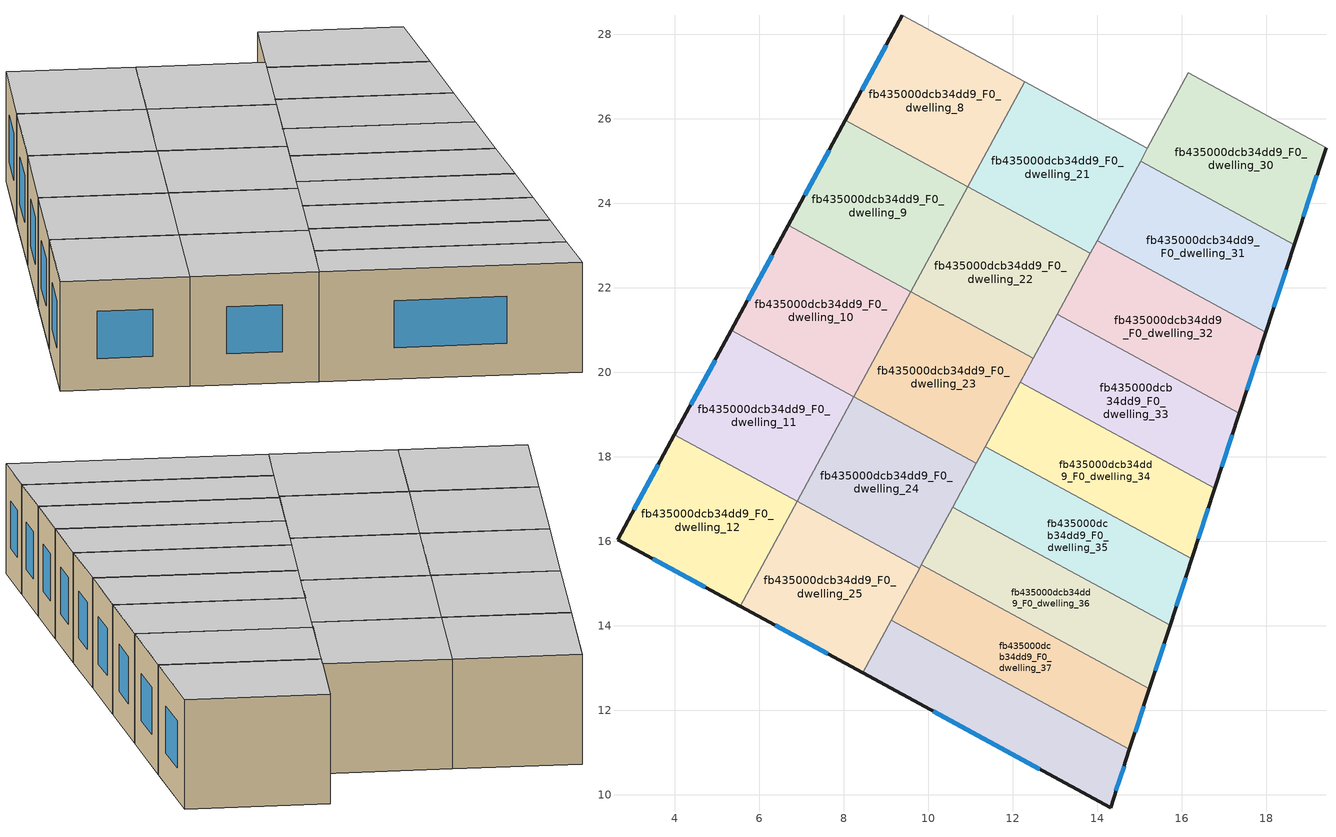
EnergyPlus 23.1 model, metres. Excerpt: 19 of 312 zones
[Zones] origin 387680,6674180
fb435000dcb34dd9_F0_dwelling_10
 floor ground (EU_floor_Construction): 9.59,21.9 8.24,19.42 5.34,21 6.69,23.48 z0
 wall outside (EU_wall_Construction): 6.69,23.48 5.34,21 z0:3
 wall to fb435000dcb34dd9_F0_dwelling_11 (EU_wall_Construction): 5.34,21 8.24,19.42 z0:3
 wall to fb435000dcb34dd9_F0_dwelling_9 (EU_wall_Construction): 9.59,21.9 6.69,23.48 z0:3
 wall to fb435000dcb34dd9_F0_dwelling_23 (EU_wall_Construction): 8.24,19.42 9.59,21.9 z0:3
 window (EU_Window_Construction): 6.31,22.77 5.73,21.71 z0.86:2.14
 ceiling to fb435000dcb34dd9_F1_dwelling_10 (EU_floor_Construction): 8.24,19.42 9.59,21.9 6.69,23.48 5.34,21 z3
fb435000dcb34dd9_F0_dwelling_11
 floor ground (EU_floor_Construction): 8.24,19.42 6.9,16.94 3.99,18.52 5.34,21 z0
 wall outside (EU_wall_Construction): 5.34,21 3.99,18.52 z0:3
 wall to fb435000dcb34dd9_F0_dwelling_12 (EU_wall_Construction): 3.99,18.52 6.9,16.94 z0:3
 wall to fb435000dcb34dd9_F0_dwelling_24 (EU_wall_Construction): 6.9,16.94 8.24,19.42 z0:3
 window (EU_Window_Construction): 4.96,20.29 4.38,19.22 z0.86:2.14
 ceiling to fb435000dcb34dd9_F1_dwelling_11 (EU_floor_Construction): 6.9,16.94 8.24,19.42 5.34,21 3.99,18.52 z3
fb435000dcb34dd9_F0_dwelling_12
 floor ground (EU_floor_Construction): 6.9,16.94 5.55,14.46 2.65,16.03 3.99,18.52 z0
 wall outside (EU_wall_Construction): 3.99,18.52 2.65,16.03 5.55,14.46 z0:3
 wall to fb435000dcb34dd9_F0_dwelling_25 (EU_wall_Construction): 5.55,14.46 6.9,16.94 z0:3
 window (EU_Window_Construction): 3.48,15.58 4.72,14.91 / 3.61,17.81 3.03,16.74 z0.86:2.14
 ceiling to fb435000dcb34dd9_F1_dwelling_12 (EU_floor_Construction): 5.55,14.46 6.9,16.94 3.99,18.52 2.65,16.03 z3
fb435000dcb34dd9_F0_dwelling_21
 floor ground (EU_floor_Construction): 15.19,25.29 13.84,22.81 10.94,24.39 12.29,26.87 z0
 wall to fb435000dcb34dd9_F0_dwelling_22 (EU_wall_Construction): 10.94,24.39 13.84,22.81 z0:3
 wall to fb435000dcb34dd9_F0_dwelling_20 (EU_wall_Construction): 15.19,25.29 12.29,26.87 z0:3
 wall to fb435000dcb34dd9_F0_dwelling_31 (EU_wall_Construction): 14,23.11 15.02,24.99 z0:3
 wall to fb435000dcb34dd9_F0_dwelling_8 (EU_wall_Construction): 12.29,26.87 10.94,24.39 z0:3
 wall to fb435000dcb34dd9_F0_dwelling_30 (EU_wall_Construction): 15.02,25 15.19,25.3 z0:3
 wall to fb435000dcb34dd9_F0_dwelling_32 (EU_wall_Construction): 13.84,22.81 14,23.11 z0:3
 ceiling to fb435000dcb34dd9_F1_dwelling_21 (EU_floor_Construction): 13.84,22.81 15.19,25.29 12.29,26.87 10.94,24.39 z3
fb435000dcb34dd9_F0_dwelling_22
 floor ground (EU_floor_Construction): 13.84,22.81 12.49,20.33 9.59,21.91 10.94,24.39 z0
 wall to fb435000dcb34dd9_F0_dwelling_23 (EU_wall_Construction): 9.59,21.91 12.49,20.33 z0:3
 wall to fb435000dcb34dd9_F0_dwelling_32 (EU_wall_Construction): 13.06,21.37 13.84,22.81 z0:3
 wall to fb435000dcb34dd9_F0_dwelling_9 (EU_wall_Construction): 10.94,24.39 9.59,21.91 z0:3
 wall to fb435000dcb34dd9_F0_dwelling_33 (EU_wall_Construction): 12.49,20.33 13.06,21.37 z0:3
 ceiling to fb435000dcb34dd9_F1_dwelling_22 (EU_floor_Construction): 12.49,20.33 13.84,22.81 10.94,24.39 9.59,21.91 z3
fb435000dcb34dd9_F0_dwelling_23
 floor ground (EU_floor_Construction): 12.49,20.33 11.14,17.85 8.24,19.42 9.59,21.91 z0
 wall to fb435000dcb34dd9_F0_dwelling_24 (EU_wall_Construction): 8.24,19.42 11.14,17.85 z0:3
 wall to fb435000dcb34dd9_F0_dwelling_34 (EU_wall_Construction): 11.35,18.24 12.18,19.76 z0:3
 wall to fb435000dcb34dd9_F0_dwelling_33 (EU_wall_Construction): 12.18,19.76 12.49,20.33 z0:3
 wall to fb435000dcb34dd9_F0_dwelling_35 (EU_wall_Construction): 11.14,17.85 11.35,18.24 z0:3
 ceiling to fb435000dcb34dd9_F1_dwelling_23 (EU_floor_Construction): 11.14,17.85 12.49,20.33 9.59,21.91 8.24,19.42 z3
fb435000dcb34dd9_F0_dwelling_24
 floor ground (EU_floor_Construction): 11.14,17.85 9.79,15.37 6.9,16.94 8.24,19.42 z0
 wall to fb435000dcb34dd9_F0_dwelling_25 (EU_wall_Construction): 6.9,16.94 9.79,15.37 z0:3
 wall to fb435000dcb34dd9_F0_dwelling_36 (EU_wall_Construction): 9.83,15.44 10.58,16.8 z0:3
 wall to fb435000dcb34dd9_F0_dwelling_35 (EU_wall_Construction): 10.58,16.81 11.14,17.85 z0:3
 wall to fb435000dcb34dd9_F0_dwelling_37 (EU_wall_Construction): 9.79,15.37 9.83,15.44 z0:3
 ceiling to fb435000dcb34dd9_F1_dwelling_24 (EU_floor_Construction): 9.79,15.37 11.14,17.85 8.24,19.42 6.9,16.94 z3
fb435000dcb34dd9_F0_dwelling_25
 floor ground (EU_floor_Construction): 9.79,15.37 8.45,12.88 5.55,14.46 6.9,16.94 z0
 wall outside (EU_wall_Construction): 5.55,14.46 8.45,12.88 z0:3
 wall to fb435000dcb34dd9_F0_dwelling_38 (EU_wall_Construction): 8.45,12.88 9.13,14.14 z0:3
 wall to fb435000dcb34dd9_F0_dwelling_37 (EU_wall_Construction): 9.13,14.14 9.79,15.37 z0:3
 window (EU_Window_Construction): 6.38,14.01 7.62,13.33 z0.86:2.14
 ceiling to fb435000dcb34dd9_F1_dwelling_25 (EU_floor_Construction): 8.45,12.88 9.79,15.37 6.9,16.94 5.55,14.46 z3
fb435000dcb34dd9_F0_dwelling_30
 floor ground (EU_floor_Construction): 19.41,25.32 18.66,23.02 15.02,25 16.16,27.08 z0
 wall outside (EU_wall_Construction): 18.66,23.02 19.41,25.32 z0:3
 wall to fb435000dcb34dd9_F0_dwelling_31 (EU_wall_Construction): 15.02,25 18.66,23.02 z0:3
 wall to fb435000dcb34dd9_F0_dwelling_20 (EU_wall_Construction): 16.16,27.08 15.19,25.29 z0:3
 wall to fb435000dcb34dd9_F0_dwelling_29 (EU_wall_Construction): 19.41,25.32 16.16,27.08 z0:3
 window (EU_Window_Construction): 18.88,23.68 19.2,24.66 z0.86:2.14
 ceiling to fb435000dcb34dd9_F1_dwelling_30 (EU_floor_Construction): 18.66,23.02 19.41,25.32 16.16,27.08 15.02,25 z3
fb435000dcb34dd9_F0_dwelling_31
 floor ground (EU_floor_Construction): 18.66,23.02 17.99,20.94 14,23.11 15.02,25 z0
 wall outside (EU_wall_Construction): 17.99,20.94 18.66,23.02 z0:3
 wall to fb435000dcb34dd9_F0_dwelling_32 (EU_wall_Construction): 14,23.11 17.99,20.94 z0:3
 window (EU_Window_Construction): 18.18,21.54 18.47,22.43 z0.86:2.14
 ceiling to fb435000dcb34dd9_F1_dwelling_31 (EU_floor_Construction): 17.99,20.94 18.66,23.02 15.02,25 14,23.11 z3
fb435000dcb34dd9_F0_dwelling_32
 floor ground (EU_floor_Construction): 17.99,20.94 17.36,19.03 13.06,21.37 14,23.11 z0
 wall outside (EU_wall_Construction): 17.36,19.03 17.99,20.94 z0:3
 wall to fb435000dcb34dd9_F0_dwelling_33 (EU_wall_Construction): 13.06,21.37 17.36,19.03 z0:3
 window (EU_Window_Construction): 17.54,19.58 17.81,20.4 z0.86:2.14
 ceiling to fb435000dcb34dd9_F1_dwelling_32 (EU_floor_Construction): 17.36,19.03 17.99,20.94 14,23.11 13.06,21.37 z3
fb435000dcb34dd9_F0_dwelling_33
 floor ground (EU_floor_Construction): 17.36,19.03 16.78,17.26 12.18,19.76 13.06,21.37 z0
 wall outside (EU_wall_Construction): 16.78,17.26 17.36,19.03 z0:3
 wall to fb435000dcb34dd9_F0_dwelling_34 (EU_wall_Construction): 12.18,19.76 16.78,17.26 z0:3
 window (EU_Window_Construction): 16.95,17.76 17.2,18.53 z0.86:2.14
 ceiling to fb435000dcb34dd9_F1_dwelling_33 (EU_floor_Construction): 16.78,17.26 17.36,19.03 13.06,21.37 12.18,19.76 z3
fb435000dcb34dd9_F0_dwelling_34
 floor ground (EU_floor_Construction): 16.78,17.26 16.24,15.59 11.35,18.24 12.18,19.76 z0
 wall outside (EU_wall_Construction): 16.24,15.59 16.78,17.26 z0:3
 wall to fb435000dcb34dd9_F0_dwelling_35 (EU_wall_Construction): 11.35,18.24 16.24,15.59 z0:3
 window (EU_Window_Construction): 16.39,16.06 16.63,16.78 z0.86:2.14
 ceiling to fb435000dcb34dd9_F1_dwelling_34 (EU_floor_Construction): 16.24,15.59 16.78,17.26 12.18,19.76 11.35,18.24 z3
fb435000dcb34dd9_F0_dwelling_35
 floor ground (EU_floor_Construction): 16.24,15.59 15.72,14.01 10.58,16.8 11.35,18.24 z0
 wall outside (EU_wall_Construction): 15.72,14.01 16.24,15.59 z0:3
 wall to fb435000dcb34dd9_F0_dwelling_36 (EU_wall_Construction): 10.58,16.8 15.72,14.01 z0:3
 window (EU_Window_Construction): 15.87,14.46 16.09,15.14 z0.86:2.14
 ceiling to fb435000dcb34dd9_F1_dwelling_35 (EU_floor_Construction): 15.72,14.01 16.24,15.59 11.35,18.24 10.58,16.8 z3
fb435000dcb34dd9_F0_dwelling_36
 floor ground (EU_floor_Construction): 15.72,14.01 15.23,12.51 9.83,15.44 10.58,16.8 z0
 wall outside (EU_wall_Construction): 15.23,12.51 15.72,14.01 z0:3
 wall to fb435000dcb34dd9_F0_dwelling_37 (EU_wall_Construction): 9.83,15.44 15.23,12.51 z0:3
 window (EU_Window_Construction): 15.37,12.94 15.58,13.58 z0.86:2.14
 ceiling to fb435000dcb34dd9_F1_dwelling_36 (EU_floor_Construction): 15.23,12.51 15.72,14.01 10.58,16.8 9.83,15.44 z3
fb435000dcb34dd9_F0_dwelling_37
 floor ground (EU_floor_Construction): 15.23,12.51 14.76,11.07 9.13,14.13 9.83,15.44 z0
 wall outside (EU_wall_Construction): 14.76,11.07 15.23,12.51 z0:3
 wall to fb435000dcb34dd9_F0_dwelling_38 (EU_wall_Construction): 9.13,14.13 14.76,11.07 z0:3
 window (EU_Window_Construction): 14.9,11.48 15.1,12.1 z0.86:2.14
 ceiling to fb435000dcb34dd9_F1_dwelling_37 (EU_floor_Construction): 14.76,11.07 15.23,12.51 9.83,15.44 9.13,14.13 z3
fb435000dcb34dd9_F0_dwelling_38
 floor ground (EU_floor_Construction): 14.76,11.07 14.31,9.7 8.45,12.88 9.13,14.13 z0
 wall outside (EU_wall_Construction): 8.45,12.88 14.31,9.7 14.76,11.07 z0:3
 window (EU_Window_Construction): 14.44,10.09 14.63,10.68 / 10.12,11.97 12.64,10.61 z0.86:2.14
 ceiling to fb435000dcb34dd9_F1_dwelling_38 (EU_floor_Construction): 14.31,9.7 14.76,11.07 9.13,14.13 8.45,12.88 z3
fb435000dcb34dd9_F0_dwelling_8
 floor ground (EU_floor_Construction): 12.29,26.87 10.94,24.39 8.04,25.96 9.39,28.44 z0
 wall outside (EU_wall_Construction): 9.39,28.44 8.04,25.96 z0:3
 wall to fb435000dcb34dd9_F0_dwelling_9 (EU_wall_Construction): 8.04,25.96 10.94,24.39 z0:3
 wall to fb435000dcb34dd9_F0_dwelling_7 (EU_wall_Construction): 12.29,26.87 9.39,28.44 z0:3
 window (EU_Window_Construction): 9,27.73 8.43,26.67 z0.86:2.14
 ceiling to fb435000dcb34dd9_F1_dwelling_8 (EU_floor_Construction): 10.94,24.39 12.29,26.87 9.39,28.44 8.04,25.96 z3
fb435000dcb34dd9_F0_dwelling_9
 floor ground (EU_floor_Construction): 10.94,24.39 9.59,21.9 6.69,23.48 8.04,25.96 z0
 wall outside (EU_wall_Construction): 8.04,25.96 6.69,23.48 z0:3
 window (EU_Window_Construction): 7.65,25.25 7.08,24.19 z0.86:2.14
 ceiling to fb435000dcb34dd9_F1_dwelling_9 (EU_floor_Construction): 9.59,21.9 10.94,24.39 8.04,25.96 6.69,23.48 z3
[Building]
EU S2 Campaign: North Axis=0; Terrain=City; Solar Distribution=FullExterior
[Site:Location]
Helsinki-Vantaa.AP: Latitude=60.317; Longitude=24.963; Time Zone=2; Elevation=54.6
[SizingPeriod:WeatherFileDays]
AnnualSizingPeriod: Begin Month=1; Begin Day of Month=1; End Month=12; End Day of Month=31; Day of Week for Start Day=Monday; Use Weather File Daylight Saving Period=No; Use Weather File Rain and Snow Indicators=No
[MATERIAL]
EU_InternalMass_Material: Roughness=MediumRough; Thickness=0.1; Conductivity=1; Density=1800; Specific Heat=900; Thermal Absorptance=0.9; Solar Absorptance=0.7; Visible Absorptance=0.7
[MATERIAL:NOMASS] Roughness=MediumRough; Thermal Absorptance=0.9; Solar Absorptance=0.7; Visible Absorptance=0.7
Name | Thermal Resistance
EU_wall_NoMass | 5.91765
EU_floor_NoMass | 6.2875
[WINDOWMATERIAL:SIMPLEGLAZINGSYSTEM]
EU_Window_SimpleGlazing: UFactor=0.994035; Solar Heat Gain Coefficient=0.7; Visible Transmittance=0.7
[CONSTRUCTION]
EU_wall_Construction: EU_wall_NoMass
EU_floor_Construction: EU_floor_NoMass
EU_Window_Construction: EU_Window_SimpleGlazing
EU_InternalMass_Construction: EU_InternalMass_Material
[ZONE] Type=1; Multiplier=1; Ceiling Height=autocalculate; Floor Area=autocalculate; Part of Total Floor Area=Yes
Name | Volume
fb435000dcb34dd9_F0_dwelling_10 | 27.9624
fb435000dcb34dd9_F0_dwelling_11 | 27.9536
fb435000dcb34dd9_F0_dwelling_12 | 27.9631
fb435000dcb34dd9_F0_dwelling_21 | 27.9573
fb435000dcb34dd9_F0_dwelling_22 | 27.9514
fb435000dcb34dd9_F0_dwelling_23 | 27.9617
fb435000dcb34dd9_F0_dwelling_24 | 27.9543
fb435000dcb34dd9_F0_dwelling_25 | 27.9565
fb435000dcb34dd9_F0_dwelling_30 | 27.958
fb435000dcb34dd9_F0_dwelling_31 | 27.9529
fb435000dcb34dd9_F0_dwelling_32 | 27.9712
fb435000dcb34dd9_F0_dwelling_33; fb435000dcb34dd9_F0_dwelling_35 | 27.947
fb435000dcb34dd9_F0_dwelling_34 | 27.969
fb435000dcb34dd9_F0_dwelling_36 | 27.9705
fb435000dcb34dd9_F0_dwelling_37 | 27.9521
fb435000dcb34dd9_F0_dwelling_38 | 27.9602
fb435000dcb34dd9_F0_dwelling_8 | 27.9558
fb435000dcb34dd9_F0_dwelling_9 | 27.9609
[INTERNALMASS] Construction=EU_InternalMass_Construction
Name | Zone or ZoneList | Surface Area
fb435000dcb34dd9_F0_dwelling_8_EU_InternalMass | fb435000dcb34dd9_F0_dwelling_8 | 9.31842
fb435000dcb34dd9_F0_dwelling_9_EU_InternalMass | fb435000dcb34dd9_F0_dwelling_9 | 9.32045
fb435000dcb34dd9_F0_dwelling_10_EU_InternalMass | fb435000dcb34dd9_F0_dwelling_10 | 9.3209
fb435000dcb34dd9_F0_dwelling_11_EU_InternalMass | fb435000dcb34dd9_F0_dwelling_11 | 9.318
fb435000dcb34dd9_F0_dwelling_12_EU_InternalMass | fb435000dcb34dd9_F0_dwelling_12 | 9.3209
fb435000dcb34dd9_F0_dwelling_21_EU_InternalMass | fb435000dcb34dd9_F0_dwelling_21 | 9.31919
fb435000dcb34dd9_F0_dwelling_22_EU_InternalMass | fb435000dcb34dd9_F0_dwelling_22 | 9.31707
fb435000dcb34dd9_F0_dwelling_23_EU_InternalMass | fb435000dcb34dd9_F0_dwelling_23 | 9.32077
fb435000dcb34dd9_F0_dwelling_24_EU_InternalMass | fb435000dcb34dd9_F0_dwelling_24 | 9.31842
fb435000dcb34dd9_F0_dwelling_25_EU_InternalMass | fb435000dcb34dd9_F0_dwelling_25 | 9.31842
fb435000dcb34dd9_F0_dwelling_30_EU_InternalMass | fb435000dcb34dd9_F0_dwelling_30 | 9.31925
fb435000dcb34dd9_F0_dwelling_31_EU_InternalMass | fb435000dcb34dd9_F0_dwelling_31 | 9.31745
fb435000dcb34dd9_F0_dwelling_32_EU_InternalMass | fb435000dcb34dd9_F0_dwelling_32 | 9.32351
fb435000dcb34dd9_F0_dwelling_33_EU_InternalMass | fb435000dcb34dd9_F0_dwelling_33 | 9.31521
fb435000dcb34dd9_F0_dwelling_34_EU_InternalMass | fb435000dcb34dd9_F0_dwelling_34 | 9.32282
fb435000dcb34dd9_F0_dwelling_35_EU_InternalMass | fb435000dcb34dd9_F0_dwelling_35 | 9.31563
fb435000dcb34dd9_F0_dwelling_36_EU_InternalMass | fb435000dcb34dd9_F0_dwelling_36 | 9.32356
fb435000dcb34dd9_F0_dwelling_37_EU_InternalMass | fb435000dcb34dd9_F0_dwelling_37 | 9.31719
fb435000dcb34dd9_F0_dwelling_38_EU_InternalMass | fb435000dcb34dd9_F0_dwelling_38 | 9.31969
[OTHEREQUIPMENT] Fuel Type=Electricity; Design Level Calculation Method=Watts/Area; Power per Zone Floor Area=1; Fraction Latent=0; Fraction Radiant=0; Fraction Lost=0; Carbon Dioxide Generation Rate=0; EndUse Subcategory=EU_Step8_InternalGains
Name | Zone or ZoneList or Space or SpaceList | Schedule
EU_Step8_InternalGain_fb435000dcb34dd9_F0_dwelling_8_f000 | fb435000dcb34dd9_F0_dwelling_8 | EU_Step8_GainSchedule_fb435000dcb34dd9_F0_dwelling_8_f000
EU_Step8_InternalGain_fb435000dcb34dd9_F0_dwelling_9_f000 | fb435000dcb34dd9_F0_dwelling_9 | EU_Step8_GainSchedule_fb435000dcb34dd9_F0_dwelling_9_f000
EU_Step8_InternalGain_fb435000dcb34dd9_F0_dwelling_10_f000 | fb435000dcb34dd9_F0_dwelling_10 | EU_Step8_GainSchedule_fb435000dcb34dd9_F0_dwelling_10_f000
EU_Step8_InternalGain_fb435000dcb34dd9_F0_dwelling_11_f000 | fb435000dcb34dd9_F0_dwelling_11 | EU_Step8_GainSchedule_fb435000dcb34dd9_F0_dwelling_11_f000
EU_Step8_InternalGain_fb435000dcb34dd9_F0_dwelling_12_f000 | fb435000dcb34dd9_F0_dwelling_12 | EU_Step8_GainSchedule_fb435000dcb34dd9_F0_dwelling_12_f000
EU_Step8_InternalGain_fb435000dcb34dd9_F0_dwelling_21_f000 | fb435000dcb34dd9_F0_dwelling_21 | EU_Step8_GainSchedule_fb435000dcb34dd9_F0_dwelling_21_f000
EU_Step8_InternalGain_fb435000dcb34dd9_F0_dwelling_22_f000 | fb435000dcb34dd9_F0_dwelling_22 | EU_Step8_GainSchedule_fb435000dcb34dd9_F0_dwelling_22_f000
EU_Step8_InternalGain_fb435000dcb34dd9_F0_dwelling_23_f000 | fb435000dcb34dd9_F0_dwelling_23 | EU_Step8_GainSchedule_fb435000dcb34dd9_F0_dwelling_23_f000
EU_Step8_InternalGain_fb435000dcb34dd9_F0_dwelling_24_f000 | fb435000dcb34dd9_F0_dwelling_24 | EU_Step8_GainSchedule_fb435000dcb34dd9_F0_dwelling_24_f000
EU_Step8_InternalGain_fb435000dcb34dd9_F0_dwelling_25_f000 | fb435000dcb34dd9_F0_dwelling_25 | EU_Step8_GainSchedule_fb435000dcb34dd9_F0_dwelling_25_f000
EU_Step8_InternalGain_fb435000dcb34dd9_F0_dwelling_30_f000 | fb435000dcb34dd9_F0_dwelling_30 | EU_Step8_GainSchedule_fb435000dcb34dd9_F0_dwelling_30_f000
EU_Step8_InternalGain_fb435000dcb34dd9_F0_dwelling_31_f000 | fb435000dcb34dd9_F0_dwelling_31 | EU_Step8_GainSchedule_fb435000dcb34dd9_F0_dwelling_31_f000
EU_Step8_InternalGain_fb435000dcb34dd9_F0_dwelling_32_f000 | fb435000dcb34dd9_F0_dwelling_32 | EU_Step8_GainSchedule_fb435000dcb34dd9_F0_dwelling_32_f000
EU_Step8_InternalGain_fb435000dcb34dd9_F0_dwelling_33_f000 | fb435000dcb34dd9_F0_dwelling_33 | EU_Step8_GainSchedule_fb435000dcb34dd9_F0_dwelling_33_f000
EU_Step8_InternalGain_fb435000dcb34dd9_F0_dwelling_34_f000 | fb435000dcb34dd9_F0_dwelling_34 | EU_Step8_GainSchedule_fb435000dcb34dd9_F0_dwelling_34_f000
EU_Step8_InternalGain_fb435000dcb34dd9_F0_dwelling_35_f000 | fb435000dcb34dd9_F0_dwelling_35 | EU_Step8_GainSchedule_fb435000dcb34dd9_F0_dwelling_35_f000
EU_Step8_InternalGain_fb435000dcb34dd9_F0_dwelling_36_f000 | fb435000dcb34dd9_F0_dwelling_36 | EU_Step8_GainSchedule_fb435000dcb34dd9_F0_dwelling_36_f000
EU_Step8_InternalGain_fb435000dcb34dd9_F0_dwelling_37_f000 | fb435000dcb34dd9_F0_dwelling_37 | EU_Step8_GainSchedule_fb435000dcb34dd9_F0_dwelling_37_f000
EU_Step8_InternalGain_fb435000dcb34dd9_F0_dwelling_38_f000 | fb435000dcb34dd9_F0_dwelling_38 | EU_Step8_GainSchedule_fb435000dcb34dd9_F0_dwelling_38_f000
[ZONEVENTILATION:DESIGNFLOWRATE] Schedule=EU_AlwaysOn; Design Flow Rate Calculation Method=AirChanges/Hour; Air Changes per Hour=0.596421; Ventilation Type=Natural; Fan Pressure Rise=0; Fan Total Efficiency=1; Constant Term Coefficient=1; Temperature Term Coefficient=0; Velocity Term Coefficient=0; Velocity Squared Term Coefficient=0; Minimum Indoor Temperature=-100; Maximum Indoor Temperature=100; Delta Temperature=-100; Minimum Outdoor Temperature=-100; Maximum Outdoor Temperature=100; Maximum Wind Speed=40
Name | Zone or ZoneList or Space or SpaceList
EU_ConstantAir_fb435000dcb34dd9_F0_dwelling_8 | fb435000dcb34dd9_F0_dwelling_8
EU_ConstantAir_fb435000dcb34dd9_F0_dwelling_9 | fb435000dcb34dd9_F0_dwelling_9
EU_ConstantAir_fb435000dcb34dd9_F0_dwelling_10 | fb435000dcb34dd9_F0_dwelling_10
EU_ConstantAir_fb435000dcb34dd9_F0_dwelling_11 | fb435000dcb34dd9_F0_dwelling_11
EU_ConstantAir_fb435000dcb34dd9_F0_dwelling_12 | fb435000dcb34dd9_F0_dwelling_12
EU_ConstantAir_fb435000dcb34dd9_F0_dwelling_21 | fb435000dcb34dd9_F0_dwelling_21
EU_ConstantAir_fb435000dcb34dd9_F0_dwelling_22 | fb435000dcb34dd9_F0_dwelling_22
EU_ConstantAir_fb435000dcb34dd9_F0_dwelling_23 | fb435000dcb34dd9_F0_dwelling_23
EU_ConstantAir_fb435000dcb34dd9_F0_dwelling_24 | fb435000dcb34dd9_F0_dwelling_24
EU_ConstantAir_fb435000dcb34dd9_F0_dwelling_25 | fb435000dcb34dd9_F0_dwelling_25
EU_ConstantAir_fb435000dcb34dd9_F0_dwelling_30 | fb435000dcb34dd9_F0_dwelling_30
EU_ConstantAir_fb435000dcb34dd9_F0_dwelling_31 | fb435000dcb34dd9_F0_dwelling_31
EU_ConstantAir_fb435000dcb34dd9_F0_dwelling_32 | fb435000dcb34dd9_F0_dwelling_32
EU_ConstantAir_fb435000dcb34dd9_F0_dwelling_33 | fb435000dcb34dd9_F0_dwelling_33
EU_ConstantAir_fb435000dcb34dd9_F0_dwelling_34 | fb435000dcb34dd9_F0_dwelling_34
EU_ConstantAir_fb435000dcb34dd9_F0_dwelling_35 | fb435000dcb34dd9_F0_dwelling_35
EU_ConstantAir_fb435000dcb34dd9_F0_dwelling_36 | fb435000dcb34dd9_F0_dwelling_36
EU_ConstantAir_fb435000dcb34dd9_F0_dwelling_37 | fb435000dcb34dd9_F0_dwelling_37
EU_ConstantAir_fb435000dcb34dd9_F0_dwelling_38 | fb435000dcb34dd9_F0_dwelling_38
[HVACTEMPLATE:THERMOSTAT] Constant Heating Setpoint=20; Constant Cooling Setpoint=50
EU_HeatOnly_fb435000dcb34dd9_F0_dwelling_0; EU_HeatOnly_fb435000dcb34dd9_F0_dwelling_1; EU_HeatOnly_fb435000dcb34dd9_F0_dwelling_2; EU_HeatOnly_fb435000dcb34dd9_F0_dwelling_3; EU_HeatOnly_fb435000dcb34dd9_F0_dwelling_4; EU_HeatOnly_fb435000dcb34dd9_F0_dwelling_5; EU_HeatOnly_fb435000dcb34dd9_F0_dwelling_6; EU_HeatOnly_fb435000dcb34dd9_F0_dwelling_7; EU_HeatOnly_fb435000dcb34dd9_F0_dwelling_8; EU_HeatOnly_fb435000dcb34dd9_F0_dwelling_9; EU_HeatOnly_fb435000dcb34dd9_F0_dwelling_10; EU_HeatOnly_fb435000dcb34dd9_F0_dwelling_11; EU_HeatOnly_fb435000dcb34dd9_F0_dwelling_12; EU_HeatOnly_fb435000dcb34dd9_F0_dwelling_13; EU_HeatOnly_fb435000dcb34dd9_F0_dwelling_14; EU_HeatOnly_fb435000dcb34dd9_F0_dwelling_15; EU_HeatOnly_fb435000dcb34dd9_F0_dwelling_16; EU_HeatOnly_fb435000dcb34dd9_F0_dwelling_17; EU_HeatOnly_fb435000dcb34dd9_F0_dwelling_18; EU_HeatOnly_fb435000dcb34dd9_F0_dwelling_19; EU_HeatOnly_fb435000dcb34dd9_F0_dwelling_20; EU_HeatOnly_fb435000dcb34dd9_F0_dwelling_21; EU_HeatOnly_fb435000dcb34dd9_F0_dwelling_22; EU_HeatOnly_fb435000dcb34dd9_F0_dwelling_23; EU_HeatOnly_fb435000dcb34dd9_F0_dwelling_24; EU_HeatOnly_fb435000dcb34dd9_F0_dwelling_25; EU_HeatOnly_fb435000dcb34dd9_F0_dwelling_26; EU_HeatOnly_fb435000dcb34dd9_F0_dwelling_27; EU_HeatOnly_fb435000dcb34dd9_F0_dwelling_28; EU_HeatOnly_fb435000dcb34dd9_F0_dwelling_29; EU_HeatOnly_fb435000dcb34dd9_F0_dwelling_30; EU_HeatOnly_fb435000dcb34dd9_F0_dwelling_31; EU_HeatOnly_fb435000dcb34dd9_F0_dwelling_32; EU_HeatOnly_fb435000dcb34dd9_F0_dwelling_33; EU_HeatOnly_fb435000dcb34dd9_F0_dwelling_34; EU_HeatOnly_fb435000dcb34dd9_F0_dwelling_35; EU_HeatOnly_fb435000dcb34dd9_F0_dwelling_36; EU_HeatOnly_fb435000dcb34dd9_F0_dwelling_37; EU_HeatOnly_fb435000dcb34dd9_F0_dwelling_38; EU_HeatOnly_fb435000dcb34dd9_F1_dwelling_0; EU_HeatOnly_fb435000dcb34dd9_F1_dwelling_1; EU_HeatOnly_fb435000dcb34dd9_F1_dwelling_2; EU_HeatOnly_fb435000dcb34dd9_F1_dwelling_3; EU_HeatOnly_fb435000dcb34dd9_F1_dwelling_4; EU_HeatOnly_fb435000dcb34dd9_F1_dwelling_5; EU_HeatOnly_fb435000dcb34dd9_F1_dwelling_6; EU_HeatOnly_fb435000dcb34dd9_F1_dwelling_7; EU_HeatOnly_fb435000dcb34dd9_F1_dwelling_8; EU_HeatOnly_fb435000dcb34dd9_F1_dwelling_9; EU_HeatOnly_fb435000dcb34dd9_F1_dwelling_10; EU_HeatOnly_fb435000dcb34dd9_F1_dwelling_11; EU_HeatOnly_fb435000dcb34dd9_F1_dwelling_12; EU_HeatOnly_fb435000dcb34dd9_F1_dwelling_13; EU_HeatOnly_fb435000dcb34dd9_F1_dwelling_14; EU_HeatOnly_fb435000dcb34dd9_F1_dwelling_15; EU_HeatOnly_fb435000dcb34dd9_F1_dwelling_16; EU_HeatOnly_fb435000dcb34dd9_F1_dwelling_17; EU_HeatOnly_fb435000dcb34dd9_F1_dwelling_18; EU_HeatOnly_fb435000dcb34dd9_F1_dwelling_19; EU_HeatOnly_fb435000dcb34dd9_F1_dwelling_20; EU_HeatOnly_fb435000dcb34dd9_F1_dwelling_21; EU_HeatOnly_fb435000dcb34dd9_F1_dwelling_22; EU_HeatOnly_fb435000dcb34dd9_F1_dwelling_23; EU_HeatOnly_fb435000dcb34dd9_F1_dwelling_24; EU_HeatOnly_fb435000dcb34dd9_F1_dwelling_25; EU_HeatOnly_fb435000dcb34dd9_F1_dwelling_26; EU_HeatOnly_fb435000dcb34dd9_F1_dwelling_27; EU_HeatOnly_fb435000dcb34dd9_F1_dwelling_28; EU_HeatOnly_fb435000dcb34dd9_F1_dwelling_29; EU_HeatOnly_fb435000dcb34dd9_F1_dwelling_30; EU_HeatOnly_fb435000dcb34dd9_F1_dwelling_31; EU_HeatOnly_fb435000dcb34dd9_F1_dwelling_32; EU_HeatOnly_fb435000dcb34dd9_F1_dwelling_33; EU_HeatOnly_fb435000dcb34dd9_F1_dwelling_34; EU_HeatOnly_fb435000dcb34dd9_F1_dwelling_35; EU_HeatOnly_fb435000dcb34dd9_F1_dwelling_36; EU_HeatOnly_fb435000dcb34dd9_F1_dwelling_37; EU_HeatOnly_fb435000dcb34dd9_F1_dwelling_38; EU_HeatOnly_fb435000dcb34dd9_F2_dwelling_0; EU_HeatOnly_fb435000dcb34dd9_F2_dwelling_1; EU_HeatOnly_fb435000dcb34dd9_F2_dwelling_2; EU_HeatOnly_fb435000dcb34dd9_F2_dwelling_3; EU_HeatOnly_fb435000dcb34dd9_F2_dwelling_4; EU_HeatOnly_fb435000dcb34dd9_F2_dwelling_5; EU_HeatOnly_fb435000dcb34dd9_F2_dwelling_6; EU_HeatOnly_fb435000dcb34dd9_F2_dwelling_7; EU_HeatOnly_fb435000dcb34dd9_F2_dwelling_8; EU_HeatOnly_fb435000dcb34dd9_F2_dwelling_9; EU_HeatOnly_fb435000dcb34dd9_F2_dwelling_10; EU_HeatOnly_fb435000dcb34dd9_F2_dwelling_11; EU_HeatOnly_fb435000dcb34dd9_F2_dwelling_12; EU_HeatOnly_fb435000dcb34dd9_F2_dwelling_13; EU_HeatOnly_fb435000dcb34dd9_F2_dwelling_14; EU_HeatOnly_fb435000dcb34dd9_F2_dwelling_15; EU_HeatOnly_fb435000dcb34dd9_F2_dwelling_16; EU_HeatOnly_fb435000dcb34dd9_F2_dwelling_17; EU_HeatOnly_fb435000dcb34dd9_F2_dwelling_18; EU_HeatOnly_fb435000dcb34dd9_F2_dwelling_19; EU_HeatOnly_fb435000dcb34dd9_F2_dwelling_20; EU_HeatOnly_fb435000dcb34dd9_F2_dwelling_21; EU_HeatOnly_fb435000dcb34dd9_F2_dwelling_22; EU_HeatOnly_fb435000dcb34dd9_F2_dwelling_23; EU_HeatOnly_fb435000dcb34dd9_F2_dwelling_24; EU_HeatOnly_fb435000dcb34dd9_F2_dwelling_25; EU_HeatOnly_fb435000dcb34dd9_F2_dwelling_26; EU_HeatOnly_fb435000dcb34dd9_F2_dwelling_27; EU_HeatOnly_fb435000dcb34dd9_F2_dwelling_28; EU_HeatOnly_fb435000dcb34dd9_F2_dwelling_29; EU_HeatOnly_fb435000dcb34dd9_F2_dwelling_30; EU_HeatOnly_fb435000dcb34dd9_F2_dwelling_31; EU_HeatOnly_fb435000dcb34dd9_F2_dwelling_32; EU_HeatOnly_fb435000dcb34dd9_F2_dwelling_33; EU_HeatOnly_fb435000dcb34dd9_F2_dwelling_34; EU_HeatOnly_fb435000dcb34dd9_F2_dwelling_35; EU_HeatOnly_fb435000dcb34dd9_F2_dwelling_36; EU_HeatOnly_fb435000dcb34dd9_F2_dwelling_37; EU_HeatOnly_fb435000dcb34dd9_F2_dwelling_38; EU_HeatOnly_fb435000dcb34dd9_F3_dwelling_0; EU_HeatOnly_fb435000dcb34dd9_F3_dwelling_1; EU_HeatOnly_fb435000dcb34dd9_F3_dwelling_2; EU_HeatOnly_fb435000dcb34dd9_F3_dwelling_3; EU_HeatOnly_fb435000dcb34dd9_F3_dwelling_4; EU_HeatOnly_fb435000dcb34dd9_F3_dwelling_5; EU_HeatOnly_fb435000dcb34dd9_F3_dwelling_6; EU_HeatOnly_fb435000dcb34dd9_F3_dwelling_7; EU_HeatOnly_fb435000dcb34dd9_F3_dwelling_8; EU_HeatOnly_fb435000dcb34dd9_F3_dwelling_9; EU_HeatOnly_fb435000dcb34dd9_F3_dwelling_10; EU_HeatOnly_fb435000dcb34dd9_F3_dwelling_11; EU_HeatOnly_fb435000dcb34dd9_F3_dwelling_12; EU_HeatOnly_fb435000dcb34dd9_F3_dwelling_13; EU_HeatOnly_fb435000dcb34dd9_F3_dwelling_14; EU_HeatOnly_fb435000dcb34dd9_F3_dwelling_15; EU_HeatOnly_fb435000dcb34dd9_F3_dwelling_16; EU_HeatOnly_fb435000dcb34dd9_F3_dwelling_17; EU_HeatOnly_fb435000dcb34dd9_F3_dwelling_18; EU_HeatOnly_fb435000dcb34dd9_F3_dwelling_19; EU_HeatOnly_fb435000dcb34dd9_F3_dwelling_20; EU_HeatOnly_fb435000dcb34dd9_F3_dwelling_21; EU_HeatOnly_fb435000dcb34dd9_F3_dwelling_22; EU_HeatOnly_fb435000dcb34dd9_F3_dwelling_23; EU_HeatOnly_fb435000dcb34dd9_F3_dwelling_24; EU_HeatOnly_fb435000dcb34dd9_F3_dwelling_25; EU_HeatOnly_fb435000dcb34dd9_F3_dwelling_26; EU_HeatOnly_fb435000dcb34dd9_F3_dwelling_27; EU_HeatOnly_fb435000dcb34dd9_F3_dwelling_28; EU_HeatOnly_fb435000dcb34dd9_F3_dwelling_29; EU_HeatOnly_fb435000dcb34dd9_F3_dwelling_30; EU_HeatOnly_fb435000dcb34dd9_F3_dwelling_31; EU_HeatOnly_fb435000dcb34dd9_F3_dwelling_32; EU_HeatOnly_fb435000dcb34dd9_F3_dwelling_33; EU_HeatOnly_fb435000dcb34dd9_F3_dwelling_34; EU_HeatOnly_fb435000dcb34dd9_F3_dwelling_35; EU_HeatOnly_fb435000dcb34dd9_F3_dwelling_36; EU_HeatOnly_fb435000dcb34dd9_F3_dwelling_37; EU_HeatOnly_fb435000dcb34dd9_F3_dwelling_38; EU_HeatOnly_fb435000dcb34dd9_F4_dwelling_0; EU_HeatOnly_fb435000dcb34dd9_F4_dwelling_1; EU_HeatOnly_fb435000dcb34dd9_F4_dwelling_2; EU_HeatOnly_fb435000dcb34dd9_F4_dwelling_3; EU_HeatOnly_fb435000dcb34dd9_F4_dwelling_4; EU_HeatOnly_fb435000dcb34dd9_F4_dwelling_5; EU_HeatOnly_fb435000dcb34dd9_F4_dwelling_6; EU_HeatOnly_fb435000dcb34dd9_F4_dwelling_7; EU_HeatOnly_fb435000dcb34dd9_F4_dwelling_8; EU_HeatOnly_fb435000dcb34dd9_F4_dwelling_9; EU_HeatOnly_fb435000dcb34dd9_F4_dwelling_10; EU_HeatOnly_fb435000dcb34dd9_F4_dwelling_11; EU_HeatOnly_fb435000dcb34dd9_F4_dwelling_12; EU_HeatOnly_fb435000dcb34dd9_F4_dwelling_13; EU_HeatOnly_fb435000dcb34dd9_F4_dwelling_14; EU_HeatOnly_fb435000dcb34dd9_F4_dwelling_15; EU_HeatOnly_fb435000dcb34dd9_F4_dwelling_16; EU_HeatOnly_fb435000dcb34dd9_F4_dwelling_17; EU_HeatOnly_fb435000dcb34dd9_F4_dwelling_18; EU_HeatOnly_fb435000dcb34dd9_F4_dwelling_19; EU_HeatOnly_fb435000dcb34dd9_F4_dwelling_20; EU_HeatOnly_fb435000dcb34dd9_F4_dwelling_21; EU_HeatOnly_fb435000dcb34dd9_F4_dwelling_22; EU_HeatOnly_fb435000dcb34dd9_F4_dwelling_23; EU_HeatOnly_fb435000dcb34dd9_F4_dwelling_24; EU_HeatOnly_fb435000dcb34dd9_F4_dwelling_25; EU_HeatOnly_fb435000dcb34dd9_F4_dwelling_26; EU_HeatOnly_fb435000dcb34dd9_F4_dwelling_27; EU_HeatOnly_fb435000dcb34dd9_F4_dwelling_28; EU_HeatOnly_fb435000dcb34dd9_F4_dwelling_29; EU_HeatOnly_fb435000dcb34dd9_F4_dwelling_30; EU_HeatOnly_fb435000dcb34dd9_F4_dwelling_31; EU_HeatOnly_fb435000dcb34dd9_F4_dwelling_32; EU_HeatOnly_fb435000dcb34dd9_F4_dwelling_33; EU_HeatOnly_fb435000dcb34dd9_F4_dwelling_34; EU_HeatOnly_fb435000dcb34dd9_F4_dwelling_35; EU_HeatOnly_fb435000dcb34dd9_F4_dwelling_36; EU_HeatOnly_fb435000dcb34dd9_F4_dwelling_37; EU_HeatOnly_fb435000dcb34dd9_F4_dwelling_38; EU_HeatOnly_fb435000dcb34dd9_F5_dwelling_0; EU_HeatOnly_fb435000dcb34dd9_F5_dwelling_1; EU_HeatOnly_fb435000dcb34dd9_F5_dwelling_2; EU_HeatOnly_fb435000dcb34dd9_F5_dwelling_3; EU_HeatOnly_fb435000dcb34dd9_F5_dwelling_4; EU_HeatOnly_fb435000dcb34dd9_F5_dwelling_5; EU_HeatOnly_fb435000dcb34dd9_F5_dwelling_6; EU_HeatOnly_fb435000dcb34dd9_F5_dwelling_7; EU_HeatOnly_fb435000dcb34dd9_F5_dwelling_8; EU_HeatOnly_fb435000dcb34dd9_F5_dwelling_9; EU_HeatOnly_fb435000dcb34dd9_F5_dwelling_10; EU_HeatOnly_fb435000dcb34dd9_F5_dwelling_11; EU_HeatOnly_fb435000dcb34dd9_F5_dwelling_12; EU_HeatOnly_fb435000dcb34dd9_F5_dwelling_13; EU_HeatOnly_fb435000dcb34dd9_F5_dwelling_14; EU_HeatOnly_fb435000dcb34dd9_F5_dwelling_15; EU_HeatOnly_fb435000dcb34dd9_F5_dwelling_16; EU_HeatOnly_fb435000dcb34dd9_F5_dwelling_17; EU_HeatOnly_fb435000dcb34dd9_F5_dwelling_18; EU_HeatOnly_fb435000dcb34dd9_F5_dwelling_19; EU_HeatOnly_fb435000dcb34dd9_F5_dwelling_20; EU_HeatOnly_fb435000dcb34dd9_F5_dwelling_21; EU_HeatOnly_fb435000dcb34dd9_F5_dwelling_22; EU_HeatOnly_fb435000dcb34dd9_F5_dwelling_23; EU_HeatOnly_fb435000dcb34dd9_F5_dwelling_24; EU_HeatOnly_fb435000dcb34dd9_F5_dwelling_25; EU_HeatOnly_fb435000dcb34dd9_F5_dwelling_26; EU_HeatOnly_fb435000dcb34dd9_F5_dwelling_27; EU_HeatOnly_fb435000dcb34dd9_F5_dwelling_28; EU_HeatOnly_fb435000dcb34dd9_F5_dwelling_29; EU_HeatOnly_fb435000dcb34dd9_F5_dwelling_30; EU_HeatOnly_fb435000dcb34dd9_F5_dwelling_31; EU_HeatOnly_fb435000dcb34dd9_F5_dwelling_32; EU_HeatOnly_fb435000dcb34dd9_F5_dwelling_33; EU_HeatOnly_fb435000dcb34dd9_F5_dwelling_34; EU_HeatOnly_fb435000dcb34dd9_F5_dwelling_35; EU_HeatOnly_fb435000dcb34dd9_F5_dwelling_36; EU_HeatOnly_fb435000dcb34dd9_F5_dwelling_37; EU_HeatOnly_fb435000dcb34dd9_F5_dwelling_38; EU_HeatOnly_fb435000dcb34dd9_F6_dwelling_0; EU_HeatOnly_fb435000dcb34dd9_F6_dwelling_1; EU_HeatOnly_fb435000dcb34dd9_F6_dwelling_2; EU_HeatOnly_fb435000dcb34dd9_F6_dwelling_3; EU_HeatOnly_fb435000dcb34dd9_F6_dwelling_4; EU_HeatOnly_fb435000dcb34dd9_F6_dwelling_5; EU_HeatOnly_fb435000dcb34dd9_F6_dwelling_6; EU_HeatOnly_fb435000dcb34dd9_F6_dwelling_7; EU_HeatOnly_fb435000dcb34dd9_F6_dwelling_8; EU_HeatOnly_fb435000dcb34dd9_F6_dwelling_9; EU_HeatOnly_fb435000dcb34dd9_F6_dwelling_10; EU_HeatOnly_fb435000dcb34dd9_F6_dwelling_11; EU_HeatOnly_fb435000dcb34dd9_F6_dwelling_12; EU_HeatOnly_fb435000dcb34dd9_F6_dwelling_13; EU_HeatOnly_fb435000dcb34dd9_F6_dwelling_14; EU_HeatOnly_fb435000dcb34dd9_F6_dwelling_15; EU_HeatOnly_fb435000dcb34dd9_F6_dwelling_16; EU_HeatOnly_fb435000dcb34dd9_F6_dwelling_17; EU_HeatOnly_fb435000dcb34dd9_F6_dwelling_18; EU_HeatOnly_fb435000dcb34dd9_F6_dwelling_19; EU_HeatOnly_fb435000dcb34dd9_F6_dwelling_20; EU_HeatOnly_fb435000dcb34dd9_F6_dwelling_21; EU_HeatOnly_fb435000dcb34dd9_F6_dwelling_22; EU_HeatOnly_fb435000dcb34dd9_F6_dwelling_23; EU_HeatOnly_fb435000dcb34dd9_F6_dwelling_24; EU_HeatOnly_fb435000dcb34dd9_F6_dwelling_25; EU_HeatOnly_fb435000dcb34dd9_F6_dwelling_26; EU_HeatOnly_fb435000dcb34dd9_F6_dwelling_27; EU_HeatOnly_fb435000dcb34dd9_F6_dwelling_28; EU_HeatOnly_fb435000dcb34dd9_F6_dwelling_29; EU_HeatOnly_fb435000dcb34dd9_F6_dwelling_30; EU_HeatOnly_fb435000dcb34dd9_F6_dwelling_31; EU_HeatOnly_fb435000dcb34dd9_F6_dwelling_32; EU_HeatOnly_fb435000dcb34dd9_F6_dwelling_33; EU_HeatOnly_fb435000dcb34dd9_F6_dwelling_34; EU_HeatOnly_fb435000dcb34dd9_F6_dwelling_35; EU_HeatOnly_fb435000dcb34dd9_F6_dwelling_36; EU_HeatOnly_fb435000dcb34dd9_F6_dwelling_37; EU_HeatOnly_fb435000dcb34dd9_F6_dwelling_38; EU_HeatOnly_fb435000dcb34dd9_F7_dwelling_0; EU_HeatOnly_fb435000dcb34dd9_F7_dwelling_1; EU_HeatOnly_fb435000dcb34dd9_F7_dwelling_2; EU_HeatOnly_fb435000dcb34dd9_F7_dwelling_3; EU_HeatOnly_fb435000dcb34dd9_F7_dwelling_4; EU_HeatOnly_fb435000dcb34dd9_F7_dwelling_5; EU_HeatOnly_fb435000dcb34dd9_F7_dwelling_6; EU_HeatOnly_fb435000dcb34dd9_F7_dwelling_7; EU_HeatOnly_fb435000dcb34dd9_F7_dwelling_8; EU_HeatOnly_fb435000dcb34dd9_F7_dwelling_9; EU_HeatOnly_fb435000dcb34dd9_F7_dwelling_10; EU_HeatOnly_fb435000dcb34dd9_F7_dwelling_11; EU_HeatOnly_fb435000dcb34dd9_F7_dwelling_12; EU_HeatOnly_fb435000dcb34dd9_F7_dwelling_13; EU_HeatOnly_fb435000dcb34dd9_F7_dwelling_14; EU_HeatOnly_fb435000dcb34dd9_F7_dwelling_15; EU_HeatOnly_fb435000dcb34dd9_F7_dwelling_16; EU_HeatOnly_fb435000dcb34dd9_F7_dwelling_17; EU_HeatOnly_fb435000dcb34dd9_F7_dwelling_18; EU_HeatOnly_fb435000dcb34dd9_F7_dwelling_19; EU_HeatOnly_fb435000dcb34dd9_F7_dwelling_20; EU_HeatOnly_fb435000dcb34dd9_F7_dwelling_21; EU_HeatOnly_fb435000dcb34dd9_F7_dwelling_22; EU_HeatOnly_fb435000dcb34dd9_F7_dwelling_23; EU_HeatOnly_fb435000dcb34dd9_F7_dwelling_24; EU_HeatOnly_fb435000dcb34dd9_F7_dwelling_25; EU_HeatOnly_fb435000dcb34dd9_F7_dwelling_26; EU_HeatOnly_fb435000dcb34dd9_F7_dwelling_27; EU_HeatOnly_fb435000dcb34dd9_F7_dwelling_28; EU_HeatOnly_fb435000dcb34dd9_F7_dwelling_29; EU_HeatOnly_fb435000dcb34dd9_F7_dwelling_30; EU_HeatOnly_fb435000dcb34dd9_F7_dwelling_31; EU_HeatOnly_fb435000dcb34dd9_F7_dwelling_32; EU_HeatOnly_fb435000dcb34dd9_F7_dwelling_33; EU_HeatOnly_fb435000dcb34dd9_F7_dwelling_34; EU_HeatOnly_fb435000dcb34dd9_F7_dwelling_35; EU_HeatOnly_fb435000dcb34dd9_F7_dwelling_36; EU_HeatOnly_fb435000dcb34dd9_F7_dwelling_37; EU_HeatOnly_fb435000dcb34dd9_F7_dwelling_38
[HVACTEMPLATE:ZONE:IDEALLOADSAIRSYSTEM] System Availability Schedule=EU_AlwaysOn; Maximum Heating Supply Air Temperature=50; Minimum Cooling Supply Air Temperature=13; Maximum Heating Supply Air Humidity Ratio=0.0156; Minimum Cooling Supply Air Humidity Ratio=0.0077; Heating Limit=NoLimit; Cooling Limit=NoLimit; Heating Availability Schedule=EU_AlwaysOn; Cooling Availability Schedule=EU_CoolingOff; Dehumidification Control Type=ConstantSensibleHeatRatio; Cooling Sensible Heat Ratio=0.7; Dehumidification Setpoint=60; Humidification Control Type=None; Humidification Setpoint=30; Outdoor Air Method=None; Outdoor Air Flow Rate per Person=0.00944; Outdoor Air Flow Rate per Zone Floor Area=0; Outdoor Air Flow Rate per Zone=0; Demand Controlled Ventilation Type=None; Outdoor Air Economizer Type=NoEconomizer; Heat Recovery Type=None; Sensible Heat Recovery Effectiveness=0.7; Latent Heat Recovery Effectiveness=0.65
Name | Template Thermostat
fb435000dcb34dd9_F0_dwelling_8 | EU_HeatOnly_fb435000dcb34dd9_F0_dwelling_8
fb435000dcb34dd9_F0_dwelling_9 | EU_HeatOnly_fb435000dcb34dd9_F0_dwelling_9
fb435000dcb34dd9_F0_dwelling_10 | EU_HeatOnly_fb435000dcb34dd9_F0_dwelling_10
fb435000dcb34dd9_F0_dwelling_11 | EU_HeatOnly_fb435000dcb34dd9_F0_dwelling_11
fb435000dcb34dd9_F0_dwelling_12 | EU_HeatOnly_fb435000dcb34dd9_F0_dwelling_12
fb435000dcb34dd9_F0_dwelling_21 | EU_HeatOnly_fb435000dcb34dd9_F0_dwelling_21
fb435000dcb34dd9_F0_dwelling_22 | EU_HeatOnly_fb435000dcb34dd9_F0_dwelling_22
fb435000dcb34dd9_F0_dwelling_23 | EU_HeatOnly_fb435000dcb34dd9_F0_dwelling_23
fb435000dcb34dd9_F0_dwelling_24 | EU_HeatOnly_fb435000dcb34dd9_F0_dwelling_24
fb435000dcb34dd9_F0_dwelling_25 | EU_HeatOnly_fb435000dcb34dd9_F0_dwelling_25
fb435000dcb34dd9_F0_dwelling_30 | EU_HeatOnly_fb435000dcb34dd9_F0_dwelling_30
fb435000dcb34dd9_F0_dwelling_31 | EU_HeatOnly_fb435000dcb34dd9_F0_dwelling_31
fb435000dcb34dd9_F0_dwelling_32 | EU_HeatOnly_fb435000dcb34dd9_F0_dwelling_32
fb435000dcb34dd9_F0_dwelling_33 | EU_HeatOnly_fb435000dcb34dd9_F0_dwelling_33
fb435000dcb34dd9_F0_dwelling_34 | EU_HeatOnly_fb435000dcb34dd9_F0_dwelling_34
fb435000dcb34dd9_F0_dwelling_35 | EU_HeatOnly_fb435000dcb34dd9_F0_dwelling_35
fb435000dcb34dd9_F0_dwelling_36 | EU_HeatOnly_fb435000dcb34dd9_F0_dwelling_36
fb435000dcb34dd9_F0_dwelling_37 | EU_HeatOnly_fb435000dcb34dd9_F0_dwelling_37
fb435000dcb34dd9_F0_dwelling_38 | EU_HeatOnly_fb435000dcb34dd9_F0_dwelling_38
[SIZING:ZONE] Zone Cooling Design Supply Air Temperature Input Method=SupplyAirTemperature; Zone Cooling Design Supply Air Temperature=13; Zone Heating Design Supply Air Temperature Input Method=SupplyAirTemperature; Zone Heating Design Supply Air Temperature=50; Zone Cooling Design Supply Air Humidity Ratio=0.008; Zone Heating Design Supply Air Humidity Ratio=0.008; Cooling Design Air Flow Method=DesignDay; Cooling Design Air Flow Rate=0; Cooling Minimum Air Flow per Zone Floor Area=0.000762; Cooling Minimum Air Flow=0; Cooling Minimum Air Flow Fraction=0.2; Heating Design Air Flow Method=DesignDay; Heating Design Air Flow Rate=0; Heating Maximum Air Flow per Zone Floor Area=0.002032; Heating Maximum Air Flow=0.141576; Heating Maximum Air Flow Fraction=0.3; Account for Dedicated Outdoor Air System=No; Dedicated Outdoor Air System Control Strategy=NeutralSupplyAir; Dedicated Outdoor Air Low Setpoint Temperature for Design=autosize; Dedicated Outdoor Air High Setpoint Temperature for Design=autosize; Zone Load Sizing Method=Sensible Load Only No Latent Load; Zone Latent Cooling Design Supply Air Humidity Ratio Input Method=HumidityRatioDifference; Zone Cooling Design Supply Air Humidity Ratio Difference=0.005; Zone Latent Heating Design Supply Air Humidity Ratio Input Method=HumidityRatioDifference; Zone Humidification Design Supply Air Humidity Ratio Difference=0.005
fb435000dcb34dd9_F0_dwelling_8; fb435000dcb34dd9_F0_dwelling_9; fb435000dcb34dd9_F0_dwelling_10; fb435000dcb34dd9_F0_dwelling_11; fb435000dcb34dd9_F0_dwelling_12; fb435000dcb34dd9_F0_dwelling_21; fb435000dcb34dd9_F0_dwelling_22; fb435000dcb34dd9_F0_dwelling_23; fb435000dcb34dd9_F0_dwelling_24; fb435000dcb34dd9_F0_dwelling_25; fb435000dcb34dd9_F0_dwelling_30; fb435000dcb34dd9_F0_dwelling_31; fb435000dcb34dd9_F0_dwelling_32; fb435000dcb34dd9_F0_dwelling_33; fb435000dcb34dd9_F0_dwelling_34; fb435000dcb34dd9_F0_dwelling_35; fb435000dcb34dd9_F0_dwelling_36; fb435000dcb34dd9_F0_dwelling_37; fb435000dcb34dd9_F0_dwelling_38
[SCHEDULE:CONSTANT]
Name | Hourly Value
EU_AlwaysOn | 1
EU_CoolingOff | 0
[SCHEDULE:FILE] Column Number=1; Rows to Skip at Top=0; Number of Hours of Data=8760; Column Separator=Comma; Interpolate to Timestep=No; Minutes per Item=60; Adjust Schedule for Daylight Savings=Yes
Name | File
EU_Step8_GainSchedule_fb435000dcb34dd9_F0_dwelling_8_f000 | ../../schedules/fb435000dcb34dd9/fb435000dcb34dd9_F0_dwelling_8_f000_gain.csv
EU_Step8_GainSchedule_fb435000dcb34dd9_F0_dwelling_9_f000 | ../../schedules/fb435000dcb34dd9/fb435000dcb34dd9_F0_dwelling_9_f000_gain.csv
EU_Step8_GainSchedule_fb435000dcb34dd9_F0_dwelling_10_f000 | ../../schedules/fb435000dcb34dd9/fb435000dcb34dd9_F0_dwelling_10_f000_gain.csv
EU_Step8_GainSchedule_fb435000dcb34dd9_F0_dwelling_11_f000 | ../../schedules/fb435000dcb34dd9/fb435000dcb34dd9_F0_dwelling_11_f000_gain.csv
EU_Step8_GainSchedule_fb435000dcb34dd9_F0_dwelling_12_f000 | ../../schedules/fb435000dcb34dd9/fb435000dcb34dd9_F0_dwelling_12_f000_gain.csv
EU_Step8_GainSchedule_fb435000dcb34dd9_F0_dwelling_21_f000 | ../../schedules/fb435000dcb34dd9/fb435000dcb34dd9_F0_dwelling_21_f000_gain.csv
EU_Step8_GainSchedule_fb435000dcb34dd9_F0_dwelling_22_f000 | ../../schedules/fb435000dcb34dd9/fb435000dcb34dd9_F0_dwelling_22_f000_gain.csv
EU_Step8_GainSchedule_fb435000dcb34dd9_F0_dwelling_23_f000 | ../../schedules/fb435000dcb34dd9/fb435000dcb34dd9_F0_dwelling_23_f000_gain.csv
EU_Step8_GainSchedule_fb435000dcb34dd9_F0_dwelling_24_f000 | ../../schedules/fb435000dcb34dd9/fb435000dcb34dd9_F0_dwelling_24_f000_gain.csv
EU_Step8_GainSchedule_fb435000dcb34dd9_F0_dwelling_25_f000 | ../../schedules/fb435000dcb34dd9/fb435000dcb34dd9_F0_dwelling_25_f000_gain.csv
EU_Step8_GainSchedule_fb435000dcb34dd9_F0_dwelling_30_f000 | ../../schedules/fb435000dcb34dd9/fb435000dcb34dd9_F0_dwelling_30_f000_gain.csv
EU_Step8_GainSchedule_fb435000dcb34dd9_F0_dwelling_31_f000 | ../../schedules/fb435000dcb34dd9/fb435000dcb34dd9_F0_dwelling_31_f000_gain.csv
EU_Step8_GainSchedule_fb435000dcb34dd9_F0_dwelling_32_f000 | ../../schedules/fb435000dcb34dd9/fb435000dcb34dd9_F0_dwelling_32_f000_gain.csv
EU_Step8_GainSchedule_fb435000dcb34dd9_F0_dwelling_33_f000 | ../../schedules/fb435000dcb34dd9/fb435000dcb34dd9_F0_dwelling_33_f000_gain.csv
EU_Step8_GainSchedule_fb435000dcb34dd9_F0_dwelling_34_f000 | ../../schedules/fb435000dcb34dd9/fb435000dcb34dd9_F0_dwelling_34_f000_gain.csv
EU_Step8_GainSchedule_fb435000dcb34dd9_F0_dwelling_35_f000 | ../../schedules/fb435000dcb34dd9/fb435000dcb34dd9_F0_dwelling_35_f000_gain.csv
EU_Step8_GainSchedule_fb435000dcb34dd9_F0_dwelling_36_f000 | ../../schedules/fb435000dcb34dd9/fb435000dcb34dd9_F0_dwelling_36_f000_gain.csv
EU_Step8_GainSchedule_fb435000dcb34dd9_F0_dwelling_37_f000 | ../../schedules/fb435000dcb34dd9/fb435000dcb34dd9_F0_dwelling_37_f000_gain.csv
EU_Step8_GainSchedule_fb435000dcb34dd9_F0_dwelling_38_f000 | ../../schedules/fb435000dcb34dd9/fb435000dcb34dd9_F0_dwelling_38_f000_gain.csv
